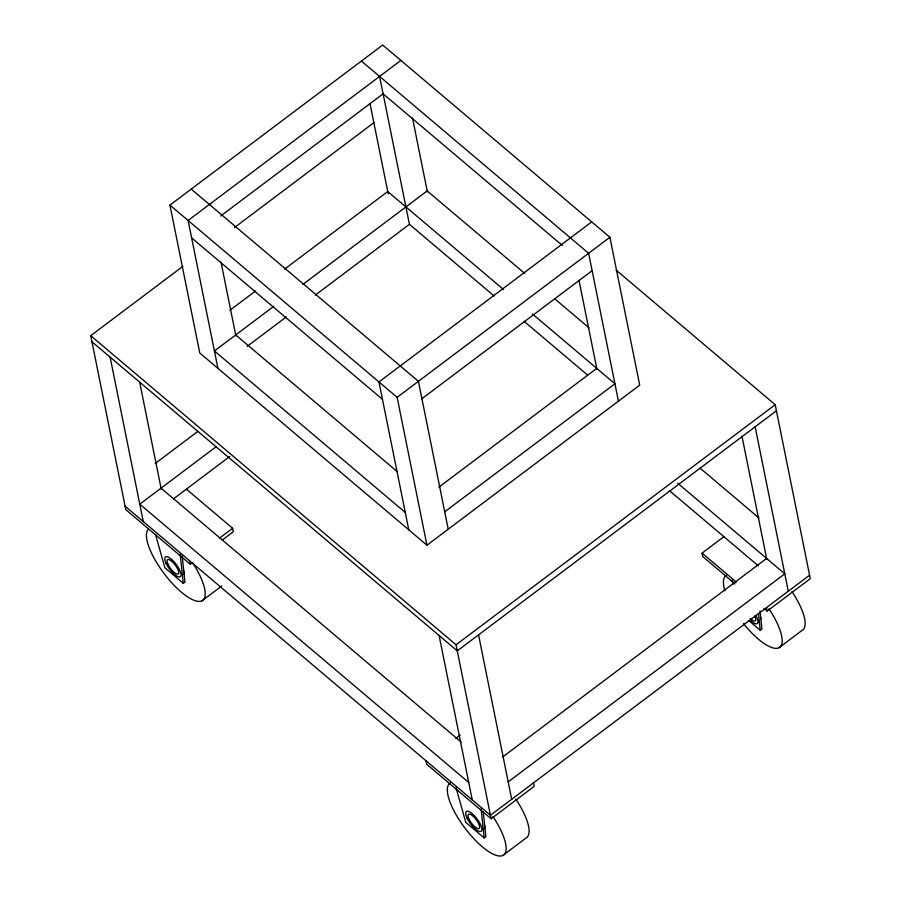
<?xml version="1.0" encoding="UTF-8"?>
<svg xmlns="http://www.w3.org/2000/svg" width="901" height="901" viewBox="0 0 901 901"><rect width="100%" height="100%" fill="white"/><g stroke="black" fill="none" stroke-linecap="round" stroke-linejoin="round"><path stroke-width="1.35" d="M169.94 205.101L382.7 45.05L609.898 237.278L639.71 385.155L426.95 545.206L199.763 352.989L169.94 205.101L397.138 397.33L426.95 545.206M400.877 60.423L188.118 220.486L217.929 368.363M220.734 215.981L383.105 93.828L562.156 245.32M192.431 562.494L190.212 564.161L125.802 509.662L90.719 335.679L182.869 266.369M234.564 227.48L373.904 122.66M229.845 310.316L255.602 290.944M284.716 269.039L387.734 191.541L503.479 289.469M273.78 306.317L214.427 350.962L405.27 512.432M302.894 284.412L427.187 190.911L524.754 273.465M247.054 346.457L286.236 316.972M315.361 295.077L409.426 224.315L379.603 76.439M155.242 463.474L197.961 431.331M216.139 446.716L139.768 504.166L468.745 782.507M173.544 498.794L229.766 456.503M591.72 221.894L378.961 381.956L408.772 529.833M397.138 397.33L609.898 237.278M219.348 538.246L232.604 528.268L186.439 489.209M222.254 540.059L233.303 531.748L232.604 528.268M421.916 398.726L592.126 270.683M155.513 534.473L164.872 567.765L183.275 583.33L184.964 582.069L182.16 555.759M202.049 600.798L221.736 585.988M438.866 487.159L596.755 368.385M444.722 511.802L614.933 383.77L532.423 313.953M533.516 782.868L534.214 786.348L491.135 818.761L456.052 644.778L775.198 404.707L616.171 270.154M776.425 410.788L457.28 650.871L91.947 341.772M455.85 738.347L460.265 735.013M734.979 583.848L702.78 556.593L702.07 553.113L724.167 536.489M502.386 757.2L766.616 558.429M508.198 781.877L784.794 573.813L677.676 483.184M809.571 575.198L490.426 815.281L125.104 506.182M763.969 608.366L767.19 611.092L810.281 578.679L775.198 404.707M456.052 787.744L465.783 822.365L484.186 837.93L485.876 836.669L483.218 811.745M749.001 620.755L760.241 630.272L761.931 628.999L760.016 611.002M502.961 855.398L525.925 838.121A44.768 14.765 53 0 0 515.89 799.243M779.016 647.729L801.98 630.452A44.768 14.765 53 0 0 791.956 591.574M361.425 61.054L588.623 253.282L618.435 401.159M554.779 298.862L589.085 327.885M700.021 468.081L758.957 517.951M409.426 224.315L494.12 295.978M524.145 321.375L587.396 374.895M669.398 490.606L758.338 565.851M702.07 553.113L736.432 582.181M191.215 189.097L418.413 381.326L448.225 529.202M191.62 237.875L382.463 399.346M235.702 334.958L397.6 471.933M90.719 335.679L456.052 644.778M161.042 488.162L461.087 742.019M491.135 818.761L426.714 764.262L426.015 760.782M732.108 580.075L733.234 584.073M755.151 426.792L788.296 591.202M741.94 436.084L766.807 559.386M766.492 607.612L767.19 611.092M579.005 280.346L596.946 369.354M412.478 117.941L427.389 191.879M478.555 634.867L511.7 799.277M369.984 103.502L388.207 193.873M439.102 635.498L472.259 799.908M220.993 261.988L235.893 335.927M189.514 560.681L190.212 564.161M139.689 382.249L161.234 489.119M110.125 357.156L143.282 521.555M758.473 613.66L760.241 630.272M481.089 808.861L484.186 837.93M180.177 554.261L183.275 583.33M755.781 615.338A12.355 4.077 53 0 1 757.403 623.492A12.355 4.077 53 0 1 750.319 620.361M768.981 608.851A44.768 14.765 53 0 1 779.207 647.616A44.768 14.765 53 0 1 743.483 623.616M724.866 590.808A44.768 14.765 53 0 1 726.555 575.311M760.489 617.23A12.355 4.077 53 0 1 760.883 619.212M754.768 616.126A8.92 2.94 53 0 1 750.195 618.514M192.724 562.99A44.768 14.765 53 0 1 201.081 601.181A44.768 14.765 53 0 1 162.822 571.842A44.768 14.765 53 0 1 148.53 529.112M183.511 570.299A12.355 4.077 53 0 1 183.049 574.579M492.926 816.52A44.768 14.765 53 0 1 501.857 855.826A44.768 14.765 53 0 1 462.472 824.697A44.768 14.765 53 0 1 450.5 782.98M484.423 824.899A12.355 4.077 53 0 1 483.961 829.179M166.111 563.44A12.355 4.077 53 0 0 180.132 576.764A12.355 4.077 53 0 0 172.44 560.129A12.355 4.077 53 0 0 166.111 563.44M168.003 564.364A8.92 2.94 53 0 0 178.128 573.993A8.92 2.94 53 0 0 172.564 561.976A8.92 2.94 53 0 0 168.003 564.364M467.033 818.04A12.355 4.077 53 0 0 481.044 831.364A12.355 4.077 53 0 0 473.363 814.729A12.355 4.077 53 0 0 467.033 818.04M468.914 818.964A8.92 2.94 53 0 0 479.039 828.593A8.92 2.94 53 0 0 473.487 816.576A8.92 2.94 53 0 0 468.914 818.964"/></g></svg>
